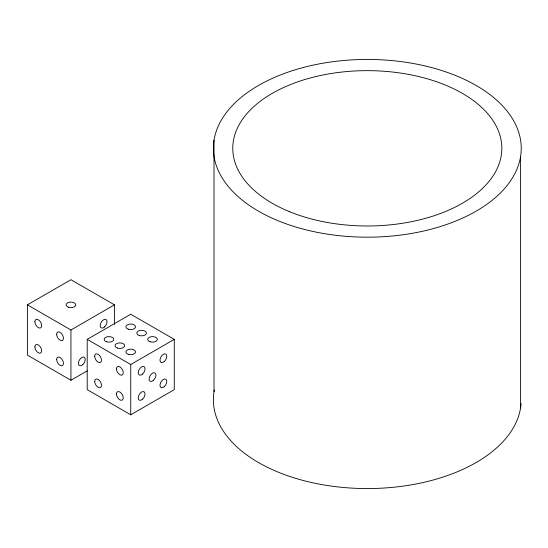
<?xml version="1.0" encoding="UTF-8"?>
<svg xmlns="http://www.w3.org/2000/svg" width="548" height="548" viewBox="0 0 548 548"><rect width="100%" height="100%" fill="white"/><g stroke="black" fill="none" stroke-linecap="round" stroke-linejoin="round"><path stroke-width="0.82" d="M87.173 370.886L70.939 380.257L27.4 355.118L27.4 304.846L70.939 279.706L114.477 304.846L114.477 324.443M27.4 304.846L70.939 329.985L114.477 304.846M87.201 339.37L130.739 314.237L174.278 339.37L174.278 389.649L130.739 414.781L87.201 389.649L87.201 339.37L130.739 364.509L174.278 339.37M520.6 156.392A153.933 88.872 0 0 1 278.542 220.919A153.933 88.872 0 0 1 302.777 67.63A153.933 88.872 0 0 1 520.6 156.392L520.6 407.767M214.008 140.233L214.008 391.608M130.739 364.509L130.739 414.781M70.939 329.985L70.939 380.257M521.086 403.643A153.933 88.872 0 0 1 355.501 488.295A153.933 88.872 0 0 1 214.289 390.025M289.728 211.768A134.527 77.665 0 0 0 501.276 155.372A134.527 77.665 0 0 0 310.915 77.802A134.527 77.665 0 0 0 289.728 211.768M117.45 348.062A4.809 2.774 0 0 0 124.663 345.658A4.809 2.774 0 0 0 117.45 343.254A4.809 2.774 0 0 0 117.45 348.062M128.335 354.344A4.809 2.774 0 0 0 135.548 351.939A4.809 2.774 0 0 0 128.335 349.535A4.809 2.774 0 0 0 128.335 354.344M150.104 341.774A4.809 2.774 0 0 0 157.317 339.37A4.809 2.774 0 0 0 150.104 336.965A4.809 2.774 0 0 0 150.104 341.774M106.565 341.774A4.809 2.774 0 0 0 113.779 339.37A4.809 2.774 0 0 0 106.565 336.965A4.809 2.774 0 0 0 106.565 341.774M94.688 381.394A4.809 2.774 60 0 0 99.784 387.744A4.809 2.774 60 0 0 99.784 380.942A4.809 2.774 60 0 0 94.688 381.394M116.457 393.964A4.809 2.774 60 0 0 121.553 400.314A4.809 2.774 60 0 0 121.553 393.512A4.809 2.774 60 0 0 116.457 393.964M128.335 329.211A4.809 2.774 0 0 0 135.548 326.8A4.809 2.774 0 0 0 128.335 324.395A4.809 2.774 0 0 0 128.335 329.211M139.219 335.492A4.809 2.774 0 0 0 146.432 333.088A4.809 2.774 0 0 0 139.219 330.684A4.809 2.774 0 0 0 139.219 335.492M94.688 356.262A4.809 2.774 60 0 0 99.784 362.605A4.809 2.774 60 0 0 99.784 355.803A4.809 2.774 60 0 0 94.688 356.262M164.277 361.509A4.809 2.774 -60 0 0 165.797 354.056A4.809 2.774 -60 0 0 160.112 359.104A4.809 2.774 -60 0 0 164.277 361.509M153.392 380.36A4.809 2.774 -60 0 0 154.913 372.914A4.809 2.774 -60 0 0 149.227 377.956A4.809 2.774 -60 0 0 153.392 380.36M116.457 368.831A4.809 2.774 60 0 0 121.553 375.175A4.809 2.774 60 0 0 121.553 368.372A4.809 2.774 60 0 0 116.457 368.831M142.507 374.079A4.809 2.774 -60 0 0 144.028 366.626A4.809 2.774 -60 0 0 138.343 371.674A4.809 2.774 -60 0 0 142.507 374.079M142.507 399.218A4.809 2.774 -60 0 0 144.028 391.765A4.809 2.774 -60 0 0 138.343 396.807A4.809 2.774 -60 0 0 142.507 399.218M164.277 386.648A4.809 2.774 -60 0 0 165.797 379.195A4.809 2.774 -60 0 0 160.112 384.244A4.809 2.774 -60 0 0 164.277 386.648M68.534 307.25A4.809 2.774 0 0 0 75.747 304.846A4.809 2.774 0 0 0 68.534 302.441A4.809 2.774 0 0 0 68.534 307.25M56.65 334.301A4.809 2.774 60 0 0 61.753 340.651A4.809 2.774 60 0 0 61.753 333.848A4.809 2.774 60 0 0 56.65 334.301M34.88 321.731A4.809 2.774 60 0 0 39.983 328.081A4.809 2.774 60 0 0 39.983 321.279A4.809 2.774 60 0 0 34.88 321.731M56.65 359.44A4.809 2.774 60 0 0 61.753 365.79A4.809 2.774 60 0 0 61.753 358.981A4.809 2.774 60 0 0 56.65 359.44M34.88 346.87A4.809 2.774 60 0 0 39.983 353.22A4.809 2.774 60 0 0 39.983 346.418A4.809 2.774 60 0 0 34.88 346.87M104.476 326.985A4.809 2.774 -60 0 0 105.997 319.532A4.809 2.774 -60 0 0 100.305 324.58A4.809 2.774 -60 0 0 104.476 326.985M82.707 364.687A4.809 2.774 -60 0 0 84.228 357.234A4.809 2.774 -60 0 0 78.535 362.283A4.809 2.774 -60 0 0 82.707 364.687"/></g></svg>
